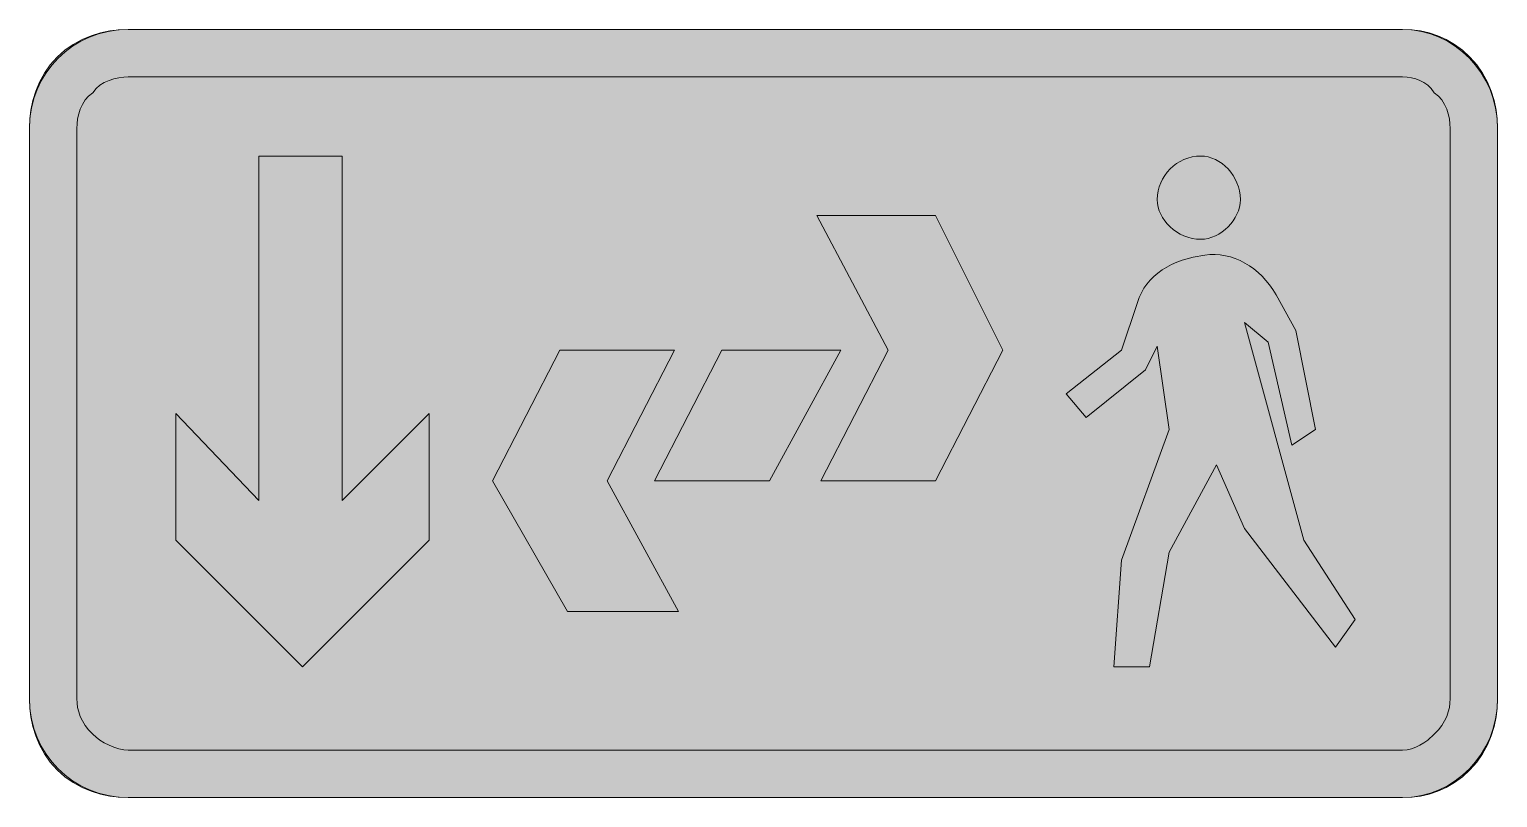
# Model space of a CAD drawing. Header units: metres. Extents: x 60 to 505, y 19 to 252.
import ezdxf

# ---------------------------------------------------------------- set-up
doc = ezdxf.new("R2010")
doc.units = ezdxf.units.M
for name, color, linetype, true_color in [('FILL_BLACK_000000', 7, 'Continuous', 0x000000), ('FILL_SILVER_C3C3C3', 7, 'Continuous', 0xc3c3c3), ('FILL_WHITE_FFFFFF', 7, 'Continuous', 0xffffff), ('STROKE_BLACK_000000', 7, 'Continuous', 0x000000)]:
    doc.layers.add(name, color=color, linetype=linetype, true_color=true_color)

msp = doc.modelspace()

# ---------------------------------------------------------------- hatches: boundary and pattern name
at = {"layer": 'FILL_BLACK_000000', "true_color": 0x000000}
h = msp.add_hatch(color=7, dxfattribs=at)
h.dxf.hatch_style = 1
h.paths.add_polyline_path([(477.9, 237.78), (479.23, 237.6), (480.54, 237.27), (481.8, 236.79), (483.01, 236.14), (484.14, 235.31), (485.2, 234.28), (486.15, 233.04), (487.39, 232.03), (488.42, 230.85), (489.25, 229.52), (489.9, 228.09), (490.38, 226.61), (490.71, 225.11), (490.89, 223.64), (490.95, 222.24), (490.95, 49.44), (490.89, 48.09), (490.71, 46.74), (490.38, 45.39), (489.9, 44.04), (489.25, 42.69), (488.42, 41.34), (487.39, 39.99), (486.15, 38.64), (484.14, 36.88), (483.01, 36.07), (481.8, 35.34), (480.54, 34.73), (479.23, 34.25), (477.9, 33.95), (476.55, 33.84), (90.15, 33.84), (88.75, 33.95), (87.28, 34.25), (85.78, 34.73), (84.3, 35.34), (82.87, 36.07), (81.54, 36.88), (80.36, 37.74), (79.35, 38.64), (78.11, 39.99), (77.08, 41.34), (76.25, 42.69), (75.6, 44.04), (75.12, 45.39), (74.79, 46.74), (74.61, 48.09), (74.55, 49.44), (74.55, 222.24), (74.61, 223.64), (74.79, 225.11), (75.12, 226.61), (75.6, 228.09), (76.25, 229.52), (77.08, 230.85), (78.11, 232.03), (79.35, 233.04), (80.36, 234.28), (81.54, 235.31), (82.87, 236.14), (84.3, 236.79), (85.78, 237.27), (87.28, 237.6), (88.75, 237.78), (90.15, 237.84), (476.55, 237.84), (477.9, 237.78)])
at = {"layer": 'FILL_SILVER_C3C3C3', "true_color": 0xc3c3c3}
h = msp.add_hatch(color=7, dxfattribs=at)
h.dxf.hatch_style = 1
h.paths.add_polyline_path([(300.15, 115.44), (320.55, 155.04), (298.95, 195.84), (334.95, 195.84), (355.35, 155.04), (334.95, 115.44), (300.15, 115.44)])
h = msp.add_hatch(color=7, dxfattribs=at)
h.dxf.hatch_style = 1
h.paths.add_polyline_path([(256.95, 75.84), (223.35, 75.84), (200.55, 115.44), (220.95, 155.04), (255.75, 155.04), (235.35, 115.44), (256.95, 75.84)])
h = msp.add_hatch(color=7, dxfattribs=at)
h.dxf.hatch_style = 1
h.paths.add_polyline_path([(284.55, 115.44), (249.75, 115.44), (270.15, 155.04), (306.15, 155.04), (284.55, 115.44)])
at = {"layer": 'FILL_WHITE_FFFFFF', "true_color": 0xffffff}
h = msp.add_hatch(color=7, dxfattribs=at)
h.dxf.hatch_style = 1
h.paths.add_polyline_path([(87.4, 19.55), (84.58, 19.91), (81.73, 20.52), (78.9, 21.39), (76.12, 22.55), (73.44, 24), (70.91, 25.76), (68.55, 27.84), (66.47, 30.2), (64.71, 32.73), (63.26, 35.41), (62.1, 38.19), (61.23, 41.02), (60.62, 43.87), (60.26, 46.69), (60.15, 49.44), (60.15, 222.24), (60.26, 224.99), (60.62, 227.81), (61.23, 230.66), (62.1, 233.49), (63.26, 236.27), (64.71, 238.95), (66.47, 241.48), (68.55, 243.84), (70.91, 245.92), (73.44, 247.68), (76.12, 249.13), (78.9, 250.29), (81.73, 251.16), (84.58, 251.77), (87.4, 252.13), (90.15, 252.24), (476.55, 252.24), (479.25, 252.13), (481.93, 251.77), (484.59, 251.16), (487.2, 250.29), (489.76, 249.13), (492.24, 247.68), (494.65, 245.92), (496.95, 243.84), (499.03, 241.48), (500.79, 238.95), (502.24, 236.27), (503.4, 233.49), (504.27, 230.66), (504.88, 227.81), (505.24, 224.99), (505.35, 222.24), (505.35, 49.44), (505.24, 46.69), (504.88, 43.87), (504.27, 41.02), (503.4, 38.19), (502.24, 35.41), (500.79, 32.73), (499.03, 30.2), (496.95, 27.84), (494.65, 25.76), (492.24, 24), (489.76, 22.55), (487.2, 21.39), (484.59, 20.52), (481.93, 19.91), (479.25, 19.55), (476.55, 19.44), (90.15, 19.44), (87.4, 19.55)])
h = msp.add_hatch(color=7, dxfattribs=at)
h.dxf.hatch_style = 1
h.paths.add_polyline_path([(142.95, 59.04), (104.55, 97.44), (104.55, 135.84), (129.75, 109.44), (129.75, 213.84), (154.95, 213.84), (154.95, 109.44), (181.35, 135.84), (181.35, 97.44), (142.95, 59.04)])
h = msp.add_hatch(color=7, dxfattribs=at)
h.dxf.hatch_style = 1
h.paths.add_polyline_path([(427.28, 199.52), (427.08, 198.4), (426.76, 197.3), (426.32, 196.23), (425.78, 195.2), (425.14, 194.21), (424.41, 193.27), (423.6, 192.39), (422.72, 191.58), (421.78, 190.85), (420.79, 190.21), (419.76, 189.67), (418.69, 189.23), (417.59, 188.91), (416.47, 188.71), (415.35, 188.64), (414.02, 188.71), (412.72, 188.91), (411.46, 189.23), (410.25, 189.67), (409.1, 190.21), (408.01, 190.85), (406.99, 191.58), (406.05, 192.39), (405.19, 193.27), (404.43, 194.21), (403.76, 195.2), (403.2, 196.23), (402.75, 197.3), (402.42, 198.4), (402.22, 199.52), (402.15, 200.64), (402.22, 201.97), (402.42, 203.27), (402.75, 204.53), (403.2, 205.74), (403.76, 206.89), (404.43, 207.98), (405.19, 209), (406.05, 209.94), (406.99, 210.8), (408.01, 211.56), (409.1, 212.23), (410.25, 212.79), (411.46, 213.24), (412.72, 213.57), (414.02, 213.77), (415.35, 213.84), (416.47, 213.77), (417.59, 213.57), (418.69, 213.24), (419.76, 212.79), (420.79, 212.23), (421.78, 211.56), (422.72, 210.8), (423.6, 209.94), (424.41, 209), (425.14, 207.98), (425.78, 206.89), (426.32, 205.74), (426.76, 204.53), (427.08, 203.27), (427.28, 201.97), (427.35, 200.64), (427.28, 199.52)])
h = msp.add_hatch(color=7, dxfattribs=at)
h.dxf.hatch_style = 1
h.paths.add_polyline_path([(405.75, 131.04), (402.15, 156.24), (398.55, 149.04), (380.55, 134.64), (374.55, 141.84), (391.35, 155.04), (396.15, 169.44), (396.67, 170.97), (397.32, 172.42), (398.1, 173.79), (399, 175.06), (400.01, 176.26), (401.13, 177.37), (402.34, 178.4), (403.65, 179.34), (405.04, 180.2), (406.51, 180.97), (408.05, 181.66), (409.65, 182.26), (413.02, 183.22), (416.55, 183.84), (418.12, 184), (419.69, 184.01), (421.25, 183.9), (422.79, 183.65), (424.32, 183.28), (425.81, 182.79), (427.27, 182.17), (428.7, 181.44), (430.08, 180.6), (431.42, 179.64), (432.71, 178.59), (433.93, 177.43), (435.09, 176.17), (436.19, 174.82), (437.21, 173.37), (438.15, 171.84), (444.15, 161.04), (450.15, 131.04), (442.95, 126.24), (435.75, 157.44), (428.55, 163.44), (446.55, 97.44), (462.15, 73.44), (456.15, 65.04), (428.55, 101.04), (420.15, 120.24), (405.75, 93.84), (399.75, 59.04), (388.95, 59.04), (391.35, 91.44), (405.75, 131.04)])

# ---------------------------------------------------------------- linework, layer by layer
at = {"layer": 'FILL_BLACK_000000', "lineweight": 0, "true_color": 0x000000}
msp.add_lwpolyline([(477.9, 237.78), (479.23, 237.6), (480.54, 237.27), (481.8, 236.79), (483.01, 236.14), (484.14, 235.31), (485.2, 234.28), (486.15, 233.04), (487.39, 232.03), (488.42, 230.85), (489.25, 229.52), (489.9, 228.09), (490.38, 226.61), (490.71, 225.11), (490.89, 223.64), (490.95, 222.24), (490.95, 49.44), (490.89, 48.09), (490.71, 46.74), (490.38, 45.39), (489.9, 44.04), (489.25, 42.69), (488.42, 41.34), (487.39, 39.99), (486.15, 38.64), (484.14, 36.88), (483.01, 36.07), (481.8, 35.34), (480.54, 34.73), (479.23, 34.25), (477.9, 33.95), (476.55, 33.84), (90.15, 33.84), (88.75, 33.95), (87.28, 34.25), (85.78, 34.73), (84.3, 35.34), (82.87, 36.07), (81.54, 36.88), (80.36, 37.74), (79.35, 38.64), (78.11, 39.99), (77.08, 41.34), (76.25, 42.69), (75.6, 44.04), (75.12, 45.39), (74.79, 46.74), (74.61, 48.09), (74.55, 49.44), (74.55, 222.24), (74.61, 223.64), (74.79, 225.11), (75.12, 226.61), (75.6, 228.09), (76.25, 229.52), (77.08, 230.85), (78.11, 232.03), (79.35, 233.04), (80.36, 234.28), (81.54, 235.31), (82.87, 236.14), (84.3, 236.79), (85.78, 237.27), (87.28, 237.6), (88.75, 237.78), (90.15, 237.84), (476.55, 237.84)], close=True, dxfattribs=at)
at = {"layer": 'FILL_SILVER_C3C3C3', "lineweight": 0, "true_color": 0xc3c3c3}
for points in [[(300.15, 115.44), (320.55, 155.04), (298.95, 195.84), (334.95, 195.84), (355.35, 155.04), (334.95, 115.44)], [(256.95, 75.84), (223.35, 75.84), (200.55, 115.44), (220.95, 155.04), (255.75, 155.04), (235.35, 115.44)], [(284.55, 115.44), (249.75, 115.44), (270.15, 155.04), (306.15, 155.04)]]:
    msp.add_lwpolyline(points, close=True, dxfattribs=at)
at = {"layer": 'FILL_WHITE_FFFFFF', "lineweight": 0, "true_color": 0xffffff}
for points in [[(87.4, 19.55), (84.58, 19.91), (81.73, 20.52), (78.9, 21.39), (76.12, 22.55), (73.44, 24), (70.91, 25.76), (68.55, 27.84), (66.47, 30.2), (64.71, 32.73), (63.26, 35.41), (62.1, 38.19), (61.23, 41.02), (60.62, 43.87), (60.26, 46.69), (60.15, 49.44), (60.15, 222.24), (60.26, 224.99), (60.62, 227.81), (61.23, 230.66), (62.1, 233.49), (63.26, 236.27), (64.71, 238.95), (66.47, 241.48), (68.55, 243.84), (70.91, 245.92), (73.44, 247.68), (76.12, 249.13), (78.9, 250.29), (81.73, 251.16), (84.58, 251.77), (87.4, 252.13), (90.15, 252.24), (476.55, 252.24), (479.25, 252.13), (481.93, 251.77), (484.59, 251.16), (487.2, 250.29), (489.76, 249.13), (492.24, 247.68), (494.65, 245.92), (496.95, 243.84), (499.03, 241.48), (500.79, 238.95), (502.24, 236.27), (503.4, 233.49), (504.27, 230.66), (504.88, 227.81), (505.24, 224.99), (505.35, 222.24), (505.35, 49.44), (505.24, 46.69), (504.88, 43.87), (504.27, 41.02), (503.4, 38.19), (502.24, 35.41), (500.79, 32.73), (499.03, 30.2), (496.95, 27.84), (494.65, 25.76), (492.24, 24), (489.76, 22.55), (487.2, 21.39), (484.59, 20.52), (481.93, 19.91), (479.25, 19.55), (476.55, 19.44), (90.15, 19.44)], [(427.28, 199.52), (427.08, 198.4), (426.76, 197.3), (426.32, 196.23), (425.78, 195.2), (425.14, 194.21), (424.41, 193.27), (423.6, 192.39), (422.72, 191.58), (421.78, 190.85), (420.79, 190.21), (419.76, 189.67), (418.69, 189.23), (417.59, 188.91), (416.47, 188.71), (415.35, 188.64), (414.02, 188.71), (412.72, 188.91), (411.46, 189.23), (410.25, 189.67), (409.1, 190.21), (408.01, 190.85), (406.99, 191.58), (406.05, 192.39), (405.19, 193.27), (404.43, 194.21), (403.76, 195.2), (403.2, 196.23), (402.75, 197.3), (402.42, 198.4), (402.22, 199.52), (402.15, 200.64), (402.22, 201.97), (402.42, 203.27), (402.75, 204.53), (403.2, 205.74), (403.76, 206.89), (404.43, 207.98), (405.19, 209), (406.05, 209.94), (406.99, 210.8), (408.01, 211.56), (409.1, 212.23), (410.25, 212.79), (411.46, 213.24), (412.72, 213.57), (414.02, 213.77), (415.35, 213.84), (416.47, 213.77), (417.59, 213.57), (418.69, 213.24), (419.76, 212.79), (420.79, 212.23), (421.78, 211.56), (422.72, 210.8), (423.6, 209.94), (424.41, 209), (425.14, 207.98), (425.78, 206.89), (426.32, 205.74), (426.76, 204.53), (427.08, 203.27), (427.28, 201.97), (427.35, 200.64)], [(405.75, 131.04), (402.15, 156.24), (398.55, 149.04), (380.55, 134.64), (374.55, 141.84), (391.35, 155.04), (396.15, 169.44), (396.67, 170.97), (397.32, 172.42), (398.1, 173.79), (399, 175.06), (400.01, 176.26), (401.13, 177.37), (402.34, 178.4), (403.65, 179.34), (405.04, 180.2), (406.51, 180.97), (408.05, 181.66), (409.65, 182.26), (413.02, 183.22), (416.55, 183.84), (418.12, 184), (419.69, 184.01), (421.25, 183.9), (422.79, 183.65), (424.32, 183.28), (425.81, 182.79), (427.27, 182.17), (428.7, 181.44), (430.08, 180.6), (431.42, 179.64), (432.71, 178.59), (433.93, 177.43), (435.09, 176.17), (436.19, 174.82), (437.21, 173.37), (438.15, 171.84), (444.15, 161.04), (450.15, 131.04), (442.95, 126.24), (435.75, 157.44), (428.55, 163.44), (446.55, 97.44), (462.15, 73.44), (456.15, 65.04), (428.55, 101.04), (420.15, 120.24), (405.75, 93.84), (399.75, 59.04), (388.95, 59.04), (391.35, 91.44)]]:
    msp.add_lwpolyline(points, close=True, dxfattribs=at)
at = {"layer": 'FILL_WHITE_FFFFFF', "lineweight": 0, "true_color": 0x000000}
msp.add_lwpolyline([(142.95, 59.04), (104.55, 97.44), (104.55, 135.84), (129.75, 109.44), (129.75, 213.84), (154.95, 213.84), (154.95, 109.44), (181.35, 135.84), (181.35, 97.44)], close=True, dxfattribs=at)
at = {"layer": 'STROKE_BLACK_000000', "lineweight": 0, "true_color": 0x000000}
msp.add_lwpolyline([(505.35, 49.44), (505.35, 222.24), (505.2, 225.35), (504.75, 228.35), (504.03, 231.25), (503.04, 234.01), (501.81, 236.64), (500.35, 239.11), (498.67, 241.42), (496.8, 243.54), (494.74, 245.46), (492.52, 247.18), (490.14, 248.67), (487.63, 249.91), (485, 250.91), (482.27, 251.64), (479.44, 252.09), (476.55, 252.24), (90.15, 252.24), (87.04, 252.09), (84.04, 251.64), (81.14, 250.91), (78.37, 249.91), (75.75, 248.67), (73.27, 247.18), (70.97, 245.46), (68.85, 243.54), (66.93, 241.42), (65.21, 239.11), (63.72, 236.64), (62.47, 234.01), (61.48, 231.25), (60.75, 228.35), (60.3, 225.35), (60.15, 222.24), (60.15, 49.44), (60.3, 46.33), (60.75, 43.33), (61.48, 40.43), (62.47, 37.66), (63.72, 35.04), (65.21, 32.56), (66.93, 30.26), (68.85, 28.14), (70.97, 26.22), (73.27, 24.5), (75.75, 23.01), (78.37, 21.76), (81.14, 20.77), (84.04, 20.04), (87.04, 19.59), (90.15, 19.44), (476.55, 19.44), (479.44, 19.59), (482.27, 20.04), (485, 20.77), (487.63, 21.76), (490.14, 23.01), (492.52, 24.5), (494.74, 26.22), (496.8, 28.14), (498.67, 30.26), (500.35, 32.56), (501.81, 35.04), (503.04, 37.66), (504.03, 40.43), (504.75, 43.33), (505.2, 46.33), (505.35, 49.44)], dxfattribs=at)

doc.saveas('drawing.dxf')
